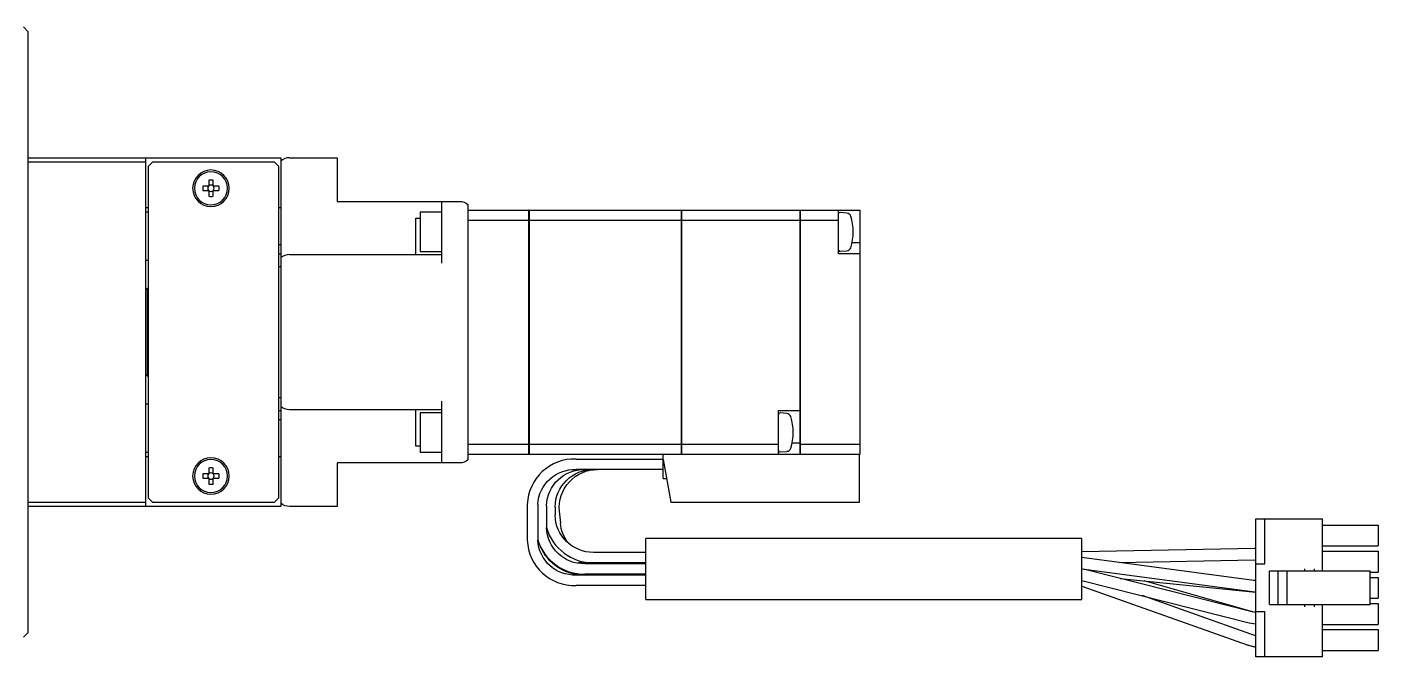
# Model space of a CAD drawing. Extents: x 0 to 817, y -8 to 478.
# Drawn here: x 661.7 to 816.7, y 298.1 to 370.4 of the extents above; entities that cross this region are included whole.
import ezdxf

# ---------------------------------------------------------------- set-up
doc = ezdxf.new("R2010")
doc.units = 0
doc.header["$LTSCALE"] = 0.5
doc.layers.add('MSM_CONTINUOUS', color=7, linetype='CONTINUOUS')

msp = doc.modelspace()

# ---------------------------------------------------------------- linework, layer by layer
at = {"layer": 'MSM_CONTINUOUS'}
for p, q in [((661.85, 369.9), (661.35, 370.4)), ((661.85, 369.9), (661.85, 300.9)), ((661.85, 355.4), (690.85, 355.4)), ((675.35, 355.4), (675.35, 315.4)), ((690.85, 355.4), (690.85, 315.4)), ((691.85, 355.4), (697.35, 355.4)), ((697.35, 355.4), (697.35, 350.4)), ((675.35, 354.9), (661.85, 354.9)), ((676.15, 354.9), (675.65, 354.4)), ((675.65, 354.4), (675.65, 316.4)), ((690.15, 354.9), (676.15, 354.9)), ((690.65, 354.4), (690.15, 354.9)), ((690.65, 316.4), (690.65, 354.4)), ((682.61, 352.14), (681.93, 352.14)), ((682.61, 352.82), (682.61, 352.14)), ((683.09, 352.14), (683.09, 352.82)), ((683.77, 352.14), (683.09, 352.14)), ((681.93, 351.66), (682.61, 351.66)), ((682.61, 351.66), (682.61, 350.98)), ((683.09, 350.98), (683.09, 351.66)), ((683.09, 351.66), (683.77, 351.66)), ((697.35, 350.4), (711.35, 350.4)), ((709.35, 343.3), (709.35, 350.4)), ((675.65, 349.65), (675.35, 349.65)), ((675.65, 349.15), (675.35, 349.15)), ((690.85, 349.65), (690.65, 349.65)), ((706.85, 349.15), (706.85, 344.65)), ((709.35, 349.15), (706.85, 349.15)), ((712.35, 320.78), (712.35, 350.01)), ((712.35, 349.4), (719.34, 349.4)), ((719.34, 321.4), (719.34, 349.4)), ((719.35, 349.39), (719.34, 349.39)), ((719.35, 349.4), (736.84, 349.4)), ((719.35, 349.4), (719.35, 321.4)), ((736.84, 321.4), (736.84, 349.4)), ((736.85, 349.39), (736.84, 349.39)), ((736.85, 349.4), (750.45, 349.4)), ((736.85, 349.4), (736.85, 321.4)), ((750.45, 321.4), (750.45, 349.4)), ((750.45, 349.39), (750.46, 349.39)), ((750.46, 349.4), (757.35, 349.4)), ((750.46, 349.4), (750.46, 321.4)), ((754.85, 344.4), (754.85, 349.4)), ((755.82, 349.06), (755.05, 349.13)), ((757.35, 321.4), (757.35, 349.4)), ((706.35, 348.48), (706.85, 348.48)), ((706.35, 344.3), (706.35, 348.48)), ((712.35, 348.24), (719.34, 348.24)), ((719.35, 348.24), (719.34, 348.24)), ((719.35, 348.24), (736.84, 348.24)), ((736.85, 348.24), (736.84, 348.24)), ((736.85, 348.24), (750.45, 348.24)), ((750.45, 348.24), (750.46, 348.24)), ((750.46, 348.24), (754.85, 348.24)), ((690.85, 345.4), (690.65, 345.4)), ((690.65, 344.4), (690.85, 344.4)), ((691.85, 344.3), (709.35, 344.3)), ((706.85, 344.65), (709.35, 344.65)), ((757.35, 344.4), (754.85, 344.4)), ((755.05, 344.67), (755.82, 344.73)), ((757.35, 345.65), (756.41, 345.65)), ((675.35, 343.65), (675.65, 343.65)), ((690.85, 342.9), (690.65, 342.9)), ((675.55, 340.4), (675.35, 340.2)), ((675.55, 340.4), (675.55, 330.4)), ((675.65, 340.4), (675.55, 340.4)), ((675.35, 330.6), (675.55, 330.4)), ((675.55, 330.4), (675.65, 330.4)), ((675.65, 327.15), (675.35, 327.15)), ((690.65, 327.9), (690.85, 327.9)), ((709.35, 320.4), (709.35, 327.5)), ((690.65, 326.4), (690.85, 326.4)), ((709.35, 326.5), (691.85, 326.5)), ((706.35, 322.32), (706.35, 326.5)), ((706.85, 326.15), (706.85, 321.65)), ((709.35, 326.15), (706.85, 326.15)), ((747.95, 326.4), (750.45, 326.4)), ((747.95, 321.4), (747.95, 326.4)), ((748.93, 326.06), (748.16, 326.13)), ((690.65, 325.4), (690.85, 325.4)), ((712.35, 322.55), (719.34, 322.55)), ((719.35, 322.55), (719.34, 322.55)), ((719.35, 322.55), (736.84, 322.55)), ((736.85, 322.55), (736.84, 322.55)), ((736.85, 322.55), (747.95, 322.55)), ((750.45, 322.65), (749.52, 322.65)), ((750.45, 322.55), (750.46, 322.55)), ((750.46, 322.55), (757.35, 322.55)), ((675.35, 321.65), (675.65, 321.65)), ((675.35, 321.15), (675.65, 321.15)), ((690.65, 321.15), (690.85, 321.15)), ((706.85, 322.32), (706.35, 322.32)), ((706.85, 321.65), (709.35, 321.65)), ((712.35, 321.4), (719.34, 321.4)), ((719.35, 321.41), (719.34, 321.41)), ((719.35, 321.4), (757.35, 321.4)), ((734.75, 318.6), (734.75, 321.4)), ((736.85, 321.41), (736.84, 321.41)), ((748.16, 321.67), (748.93, 321.73)), ((750.45, 321.41), (750.46, 321.41)), ((757.25, 315.9), (757.25, 321.4)), ((682.61, 319.82), (682.61, 319.14)), ((683.09, 319.14), (683.09, 319.82)), ((711.35, 320.4), (697.35, 320.4)), ((697.35, 320.4), (697.35, 315.4)), ((724.75, 320.85), (734.75, 320.85)), ((734.75, 319.65), (724.75, 319.65)), ((727.23, 319.65), (726.99, 319.64)), ((734.75, 320.8), (735.61, 315.9)), ((682.61, 319.14), (681.93, 319.14)), ((681.93, 318.66), (682.61, 318.66)), ((682.61, 318.66), (682.61, 317.98)), ((683.77, 319.14), (683.09, 319.14)), ((683.09, 317.98), (683.09, 318.66)), ((683.09, 318.66), (683.77, 318.66)), ((734.75, 318.6), (735.13, 318.6)), ((675.65, 316.4), (676.15, 315.9)), ((690.15, 315.9), (690.65, 316.4)), ((661.85, 315.9), (675.35, 315.9)), ((690.85, 315.4), (661.85, 315.4)), ((676.15, 315.9), (690.15, 315.9)), ((697.35, 315.4), (691.85, 315.4)), ((719.15, 311.55), (719.15, 315.64)), ((720.35, 315.64), (720.35, 311.55)), ((721.35, 315.49), (721.35, 313.01)), ((722.35, 315.34), (722.35, 314.46)), ((722.82, 314.88), (722.94, 313.5)), ((735.61, 315.9), (757.25, 315.9)), ((802.75, 314), (810.4, 314)), ((802.75, 298.15), (802.75, 314)), ((803.77, 308.81), (803.77, 314)), ((810.4, 308.01), (810.4, 314)), ((810.4, 313.28), (816.75, 313.28)), ((816.75, 313.28), (816.75, 310.88)), ((720.36, 311.55), (720.35, 311.59)), ((732.75, 304.75), (732.75, 311.75)), ((782.75, 311.75), (732.75, 311.75)), ((782.75, 304.75), (782.75, 311.75)), ((726.75, 310.15), (732.75, 310.15)), ((802.64, 310.59), (782.75, 310.2)), ((802.75, 310.6), (802.57, 310.59)), ((802.75, 310.6), (802.64, 310.59)), ((810.4, 310.88), (816.75, 310.88)), ((810.4, 310.28), (816.75, 310.28)), ((816.75, 310.28), (816.75, 307.88)), ((725.04, 309), (725.01, 309.01)), ((725.01, 309.01), (725.04, 309)), ((725.75, 308.95), (725.04, 309)), ((725.04, 309), (726.25, 308.85)), ((732.75, 308.95), (725.75, 308.95)), ((725.75, 308.85), (732.75, 308.85)), ((802.5, 306.93), (782.75, 309.55)), ((787.05, 308.98), (802.6, 309.29)), ((802.6, 309.29), (802.75, 309.3)), ((802.75, 308.81), (803.77, 308.81)), ((724.75, 307.55), (732.75, 307.55)), ((732.75, 307.65), (725.75, 307.65)), ((782.75, 308.24), (802.33, 305.65)), ((782.75, 306.93), (801.98, 302.07)), ((802.3, 303.33), (782.96, 308.21)), ((787.16, 307.15), (802.34, 305.63)), ((802.75, 306.91), (802.5, 306.93)), ((804.3, 304.15), (804.3, 308.01)), ((804.3, 308.01), (815.86, 308.01)), ((805.3, 304.15), (805.3, 308.01)), ((806.32, 304.15), (806.32, 308.01)), ((808.3, 308.26), (808.3, 308.01)), ((809.45, 308.01), (809.45, 308.26)), ((815.86, 304.15), (815.86, 308.01)), ((815.86, 307.88), (816.75, 307.88)), ((815.86, 307.28), (816.75, 307.28)), ((816.75, 307.28), (816.75, 304.88)), ((732.75, 306.35), (724.75, 306.35)), ((782.75, 306.26), (801.72, 299.52)), ((802.25, 303.36), (789.93, 306.87)), ((802.33, 305.65), (802.75, 305.61)), ((802.34, 305.63), (802.75, 305.6)), ((732.75, 304.75), (782.75, 304.75)), ((802.15, 300.75), (789.68, 305.18)), ((804.3, 304.15), (815.86, 304.15)), ((808.3, 304.15), (808.3, 303.9)), ((809.45, 303.9), (809.45, 304.15)), ((810.4, 298.15), (810.4, 304.15)), ((815.86, 304.88), (816.75, 304.88)), ((815.86, 304.28), (816.75, 304.28)), ((816.75, 304.28), (816.75, 301.88)), ((802.75, 303.25), (802.25, 303.36)), ((802.75, 303.24), (802.3, 303.33)), ((802.75, 303.35), (803.77, 303.35)), ((803.77, 298.15), (803.77, 303.35)), ((661.35, 300.4), (661.85, 300.9)), ((801.98, 302.07), (802.75, 301.93)), ((802.75, 300.58), (802.14, 300.75)), ((810.4, 301.88), (816.75, 301.88)), ((810.4, 301.28), (816.75, 301.28)), ((816.75, 301.28), (816.75, 298.88)), ((801.71, 299.53), (802.75, 299.26)), ((801.72, 299.52), (802.75, 299.26)), ((810.4, 298.15), (802.75, 298.15)), ((810.4, 298.88), (816.75, 298.88))]:
    msp.add_line(p, q, dxfattribs=at)
at = {"layer": 'MSM_CONTINUOUS', "extrusion": (0, 0, -1)}
for centre, radius in [((-682.85, 351.9), 2.1), ((-682.85, 351.9), 1.9), ((-682.85, 318.9), 2.1), ((-682.85, 318.9), 1.9)]:
    msp.add_circle(centre, radius, dxfattribs=at)
at = {"layer": 'MSM_CONTINUOUS'}
for centre, radius, start, end in [((691.85, 353.9), 1.5, 90, 131.8103), ((682.85, 351.9), 0.95, 165.3667, 194.6333), ((682.85, 351.9), 0.365, 138.8496, 221.1504), ((682.85, 351.9), 0.95, 75.3667, 104.6333), ((682.85, 351.9), 0.365, 48.8496, 131.1504), ((682.85, 351.9), 0.365, 318.8496, 41.1504), ((682.85, 351.9), 0.95, 345.3667, 14.6333), ((682.85, 351.9), 0.365, 228.8496, 311.1504), ((682.85, 351.9), 0.95, 255.3667, 284.6333), ((755.04, 348.93), 0.2, 85, 161.8051), ((755.78, 348.56), 0.5, 17.6292, 85), ((750.54, 346.9), 6, 342.3708, 17.6291), ((691.85, 342.8), 1.5, 90, 131.8103), ((755.04, 344.86), 0.2, 198.1949, 275), ((755.78, 345.23), 0.5, 275, 342.3708), ((748.15, 325.93), 0.2, 85, 180), ((748.89, 325.56), 0.5, 17.6292, 85), ((743.65, 323.9), 6, 342.3708, 17.6291), ((748.15, 321.86), 0.2, 180, 275), ((748.89, 322.23), 0.5, 275, 342.3708), ((682.85, 318.9), 0.95, 75.3667, 104.6333), ((724.55, 315.44), 5.41, 87.9657, 177.8137), ((682.85, 318.9), 0.95, 165.3667, 194.6333), ((682.85, 318.9), 0.365, 138.8496, 221.1504), ((682.85, 318.9), 0.365, 48.8496, 131.1504), ((682.85, 318.9), 0.365, 228.8496, 311.1504), ((682.85, 318.9), 0.95, 255.3667, 284.6333), ((682.85, 318.9), 0.365, 318.8496, 41.1504), ((682.85, 318.9), 0.95, 345.3667, 14.6333), ((725.67, 313.21), 5.57, 197.3809, 270.7723), ((726.72, 314.53), 5.59, 195.9654, 270.2921), ((724.55, 311.75), 5.41, 182.1273, 272.0933)]:
    msp.add_arc(centre, radius, start, end, dxfattribs=at)
at = {"layer": 'MSM_CONTINUOUS', "extrusion": (0, 0, -1)}
for centre, radius, start, end in [((-711.35, 348.9), 1.5, 90, 131.8103), ((-691.85, 328), 1.5, 270, 311.8103), ((-711.35, 321.9), 1.5, 228.1897, 270), ((-724.56, 315.43), 4.22, 2.8542, 92.5704), ((-725.63, 315.36), 4.29, 1.642, 91.5567), ((-726.7, 315.29), 4.36, 0.5892, 90.5857), ((-727.2, 315.26), 4.39, 355.0821, 90.1308), ((-691.85, 316.9), 1.5, 270, 311.8103), ((-726.7, 314.5), 4.36, 269.4314, 359.3937), ((-727.3, 313.88), 4.37, 322.9581, 354.9542), ((-725.63, 313.13), 4.29, 268.4892, 358.3121), ((-724.56, 311.76), 4.22, 267.5064, 357.069), ((-725.64, 312.99), 5.45, 271.1091, 336.0046)]:
    msp.add_arc(centre, radius, start, end, dxfattribs=at)

doc.saveas('drawing.dxf')
